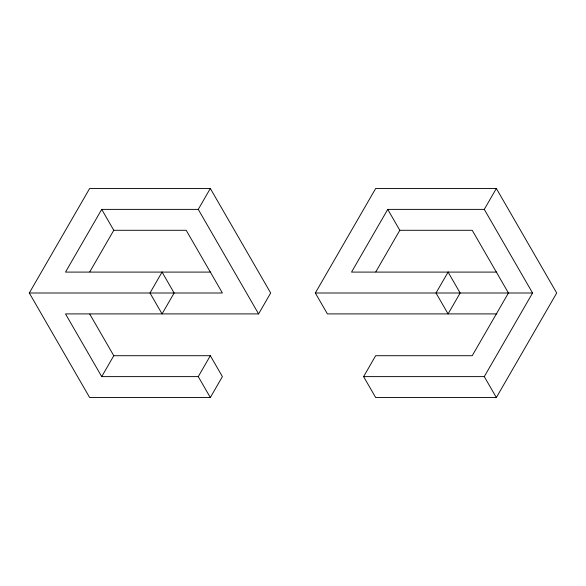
<?xml version="1.0" encoding="UTF-8"?>
<svg xmlns="http://www.w3.org/2000/svg" width="586" height="586" viewBox="0 0 586 586"><rect width="100%" height="100%" fill="white"/><g stroke="black" fill="none" stroke-linecap="round" stroke-linejoin="round"><path stroke-width="0.88" d="M29.3 293L89.643 188.487L210.33 188.48L270.673 293L258.602 313.906L65.507 313.906L101.715 376.615L198.258 376.615L210.33 355.709L222.402 376.615L210.33 397.52L89.643 397.52L29.3 293L222.402 293L186.194 230.291L113.779 230.291L89.797 271.838M210.33 188.48L198.258 209.385L101.715 209.385L65.507 272.094L210.784 272.094M101.715 376.615L113.779 355.709L210.33 355.709M496.811 313.906L327.398 313.906L315.327 293L375.67 188.48L496.357 188.48L556.7 293L496.357 397.513L375.67 397.52L363.598 376.615L375.67 355.709L472.221 355.709L508.428 293L472.221 230.291L399.806 230.291L375.824 271.838M496.357 188.48L484.285 209.385L387.742 209.385L351.534 272.094L496.811 272.094M363.598 376.615L484.285 376.615L532.564 293L484.285 209.385M315.327 293L532.564 293M387.742 209.385L399.806 230.291M484.285 376.615L496.357 397.513M198.258 209.385L258.602 313.906M101.715 209.385L113.779 230.291M198.258 376.615L210.33 397.52M89.797 314.162L113.779 355.709M162.058 272.094L149.987 293L162.058 313.906L174.123 293L162.058 272.094M448.085 272.094L436.013 293L448.085 313.906L460.149 293L448.085 272.094"/></g></svg>
